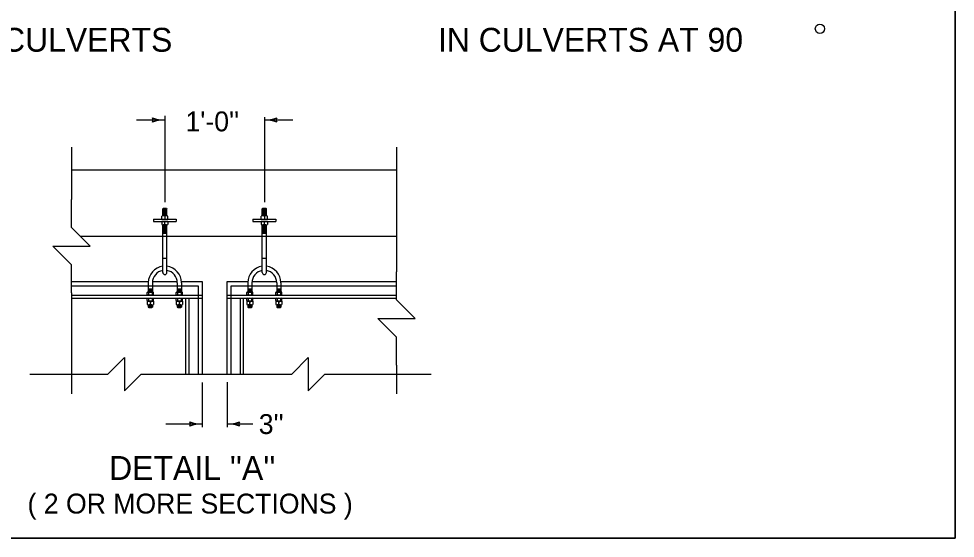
# Model space of a CAD drawing. Extents: x 1007 to 1035.5, y 1000.5 to 1021.5.
# Drawn here: x 1026.09 to 1035.5, y 1000.5 to 1005.72 of the extents above; entities that cross this region are included whole.
import ezdxf

# ---------------------------------------------------------------- set-up
doc = ezdxf.new("R2010")
doc.units = 0
for name, color, linetype in [('Level 1', 7, 'Continuous'), ('Level 10', 7, 'Continuous'), ('Level 11', 7, 'Continuous')]:
    doc.layers.add(name, color=color, linetype=linetype)

msp = doc.modelspace()

# ---------------------------------------------------------------- linework, layer by layer
at = {"layer": 'Level 1'}
for p, q in [((1027.2703, 1004.7053), (1027.5542, 1004.7053)), ((1027.5542, 1004.7487), (1027.5542, 1003.8775)), ((1028.5542, 1004.7337), (1028.5542, 1003.8775)), ((1028.5542, 1004.7053), (1028.8397, 1004.7053)), ((1026.616, 1004.4312), (1026.616, 1003.9064)), ((1029.8814, 1004.4312), (1029.8814, 1003.1783)), ((1026.616, 1004.2053), (1029.8814, 1004.2053)), ((1027.5333, 1003.8132), (1027.5385, 1003.8183)), ((1027.5333, 1003.8132), (1027.575, 1003.8132)), ((1027.5333, 1003.7437), (1027.5333, 1003.8132)), ((1027.5385, 1003.8183), (1027.5698, 1003.8183)), ((1027.5698, 1003.8183), (1027.575, 1003.8132)), ((1027.575, 1003.7437), (1027.575, 1003.8132)), ((1028.5333, 1003.8132), (1028.5385, 1003.8183)), ((1028.5333, 1003.8132), (1028.575, 1003.8132)), ((1028.5333, 1003.7437), (1028.5333, 1003.8132)), ((1028.5385, 1003.8183), (1028.5698, 1003.8183)), ((1028.5698, 1003.8183), (1028.575, 1003.8132)), ((1028.575, 1003.7437), (1028.575, 1003.8132)), ((1027.5229, 1003.7078), (1027.5229, 1003.739)), ((1027.5333, 1003.8079), (1027.575, 1003.8079)), ((1027.5333, 1003.7975), (1027.575, 1003.7975)), ((1027.5333, 1003.7871), (1027.575, 1003.7871)), ((1027.5333, 1003.7767), (1027.575, 1003.7767)), ((1027.5333, 1003.7663), (1027.575, 1003.7663)), ((1027.5333, 1003.7559), (1027.575, 1003.7559)), ((1027.5333, 1003.7455), (1027.575, 1003.7455)), ((1027.5385, 1003.8027), (1027.5698, 1003.8027)), ((1027.5385, 1003.7923), (1027.5698, 1003.7923)), ((1027.5385, 1003.7818), (1027.5698, 1003.7818)), ((1027.5385, 1003.7715), (1027.5698, 1003.7715)), ((1027.5385, 1003.7611), (1027.5698, 1003.7611)), ((1027.5385, 1003.7507), (1027.5698, 1003.7507)), ((1027.5386, 1003.7442), (1027.5698, 1003.7442)), ((1027.5542, 1003.739), (1027.5542, 1003.7078)), ((1027.5854, 1003.7078), (1027.5854, 1003.739)), ((1028.5229, 1003.7078), (1028.5229, 1003.739)), ((1028.5333, 1003.8079), (1028.575, 1003.8079)), ((1028.5333, 1003.7975), (1028.575, 1003.7975)), ((1028.5333, 1003.7871), (1028.575, 1003.7871)), ((1028.5333, 1003.7767), (1028.575, 1003.7767)), ((1028.5333, 1003.7663), (1028.575, 1003.7663)), ((1028.5333, 1003.7559), (1028.575, 1003.7559)), ((1028.5333, 1003.7455), (1028.575, 1003.7455)), ((1028.5385, 1003.8027), (1028.5698, 1003.8027)), ((1028.5385, 1003.7923), (1028.5698, 1003.7923)), ((1028.5385, 1003.7818), (1028.5698, 1003.7818)), ((1028.5385, 1003.7715), (1028.5698, 1003.7715)), ((1028.5385, 1003.7611), (1028.5698, 1003.7611)), ((1028.5385, 1003.7507), (1028.5698, 1003.7507)), ((1028.5386, 1003.7442), (1028.5698, 1003.7442)), ((1028.5542, 1003.739), (1028.5542, 1003.7078)), ((1028.5854, 1003.7078), (1028.5854, 1003.739)), ((1027.4396, 1003.7078), (1027.6688, 1003.7078)), ((1027.4396, 1003.7078), (1027.4396, 1003.6862)), ((1027.4396, 1003.6862), (1027.6688, 1003.6862)), ((1027.5229, 1003.7078), (1027.5854, 1003.7078)), ((1027.5854, 1003.6862), (1027.5229, 1003.6862)), ((1027.5229, 1003.6862), (1027.5229, 1003.6549)), ((1027.5333, 1003.1725), (1027.5333, 1003.6503)), ((1027.5333, 1003.6415), (1027.575, 1003.6415)), ((1027.5333, 1003.6311), (1027.575, 1003.6311)), ((1027.5698, 1003.6498), (1027.5385, 1003.6498)), ((1027.5385, 1003.6467), (1027.5698, 1003.6467)), ((1027.5385, 1003.6363), (1027.5698, 1003.6363)), ((1027.5385, 1003.6258), (1027.5698, 1003.6258)), ((1027.5542, 1003.6549), (1027.5542, 1003.6862)), ((1027.575, 1003.1725), (1027.575, 1003.6503)), ((1027.5854, 1003.6862), (1027.5854, 1003.6549)), ((1027.6688, 1003.7078), (1027.6688, 1003.6862)), ((1028.4396, 1003.7078), (1028.6688, 1003.7078)), ((1028.4396, 1003.7078), (1028.4396, 1003.6862)), ((1028.4396, 1003.6862), (1028.6688, 1003.6862)), ((1028.5229, 1003.7078), (1028.5854, 1003.7078)), ((1028.5854, 1003.6862), (1028.5229, 1003.6862)), ((1028.5229, 1003.6862), (1028.5229, 1003.6549)), ((1028.5333, 1003.1725), (1028.5333, 1003.6503)), ((1028.5333, 1003.6415), (1028.575, 1003.6415)), ((1028.5333, 1003.6311), (1028.575, 1003.6311)), ((1028.5698, 1003.6498), (1028.5385, 1003.6498)), ((1028.5385, 1003.6467), (1028.5698, 1003.6467)), ((1028.5385, 1003.6363), (1028.5698, 1003.6363)), ((1028.5385, 1003.6258), (1028.5698, 1003.6258)), ((1028.5542, 1003.6549), (1028.5542, 1003.6862)), ((1028.575, 1003.1725), (1028.575, 1003.6503)), ((1028.5854, 1003.6862), (1028.5854, 1003.6549)), ((1028.6688, 1003.7078), (1028.6688, 1003.6862)), ((1026.7025, 1003.5387), (1029.8814, 1003.5387)), ((1027.5333, 1003.6207), (1027.575, 1003.6207)), ((1027.5333, 1003.6103), (1027.575, 1003.6103)), ((1027.5333, 1003.5999), (1027.575, 1003.5999)), ((1027.5333, 1003.5895), (1027.575, 1003.5895)), ((1027.5333, 1003.5791), (1027.575, 1003.5791)), ((1027.5333, 1003.5683), (1027.575, 1003.5683)), ((1027.5385, 1003.6155), (1027.5698, 1003.6155)), ((1027.5385, 1003.6051), (1027.5698, 1003.6051)), ((1027.5385, 1003.5947), (1027.5698, 1003.5947)), ((1027.5385, 1003.5843), (1027.5698, 1003.5843)), ((1027.5385, 1003.5738), (1027.5698, 1003.5738)), ((1028.5333, 1003.6207), (1028.575, 1003.6207)), ((1028.5333, 1003.6103), (1028.575, 1003.6103)), ((1028.5333, 1003.5999), (1028.575, 1003.5999)), ((1028.5333, 1003.5895), (1028.575, 1003.5895)), ((1028.5333, 1003.5791), (1028.575, 1003.5791)), ((1028.5333, 1003.5683), (1028.575, 1003.5683)), ((1028.5385, 1003.6155), (1028.5698, 1003.6155)), ((1028.5385, 1003.6051), (1028.5698, 1003.6051)), ((1028.5385, 1003.5947), (1028.5698, 1003.5947)), ((1028.5385, 1003.5843), (1028.5698, 1003.5843)), ((1028.5385, 1003.5738), (1028.5698, 1003.5738)), ((1027.5333, 1003.3174), (1027.575, 1003.3174)), ((1028.5333, 1003.3174), (1028.575, 1003.3174)), ((1026.616, 1003.0803), (1027.3878, 1003.0803)), ((1027.3875, 1003.0693), (1027.3875, 1002.9747)), ((1027.4292, 1003.0693), (1027.4292, 1002.9747)), ((1027.4297, 1003.0803), (1027.6787, 1003.0803)), ((1027.6792, 1003.0693), (1027.6792, 1002.9747)), ((1027.7205, 1003.0803), (1027.9292, 1003.0803)), ((1027.7208, 1003.0693), (1027.7208, 1002.9756)), ((1027.9292, 1003.0803), (1027.9292, 1002.1492)), ((1028.1792, 1002.1492), (1028.1792, 1003.0803)), ((1028.1792, 1003.0803), (1028.3875, 1003.0803)), ((1028.3875, 1003.0693), (1028.3875, 1002.9747)), ((1028.4292, 1003.0803), (1028.6787, 1003.0803)), ((1028.4292, 1003.0693), (1028.4292, 1002.9747)), ((1028.6792, 1003.0693), (1028.6792, 1002.9747)), ((1028.7205, 1003.0803), (1029.8814, 1003.0803)), ((1028.7208, 1003.0693), (1028.7208, 1002.9756)), ((1026.616, 1003.0387), (1027.8875, 1003.0387)), ((1026.616, 1002.9688), (1026.616, 1001.9518)), ((1027.3771, 1002.9512), (1027.3771, 1002.9695)), ((1027.3836, 1002.9747), (1027.4331, 1002.9747)), ((1027.3875, 1003.0068), (1027.4292, 1003.0068)), ((1027.3875, 1002.9964), (1027.4292, 1002.9964)), ((1027.3875, 1002.986), (1027.4292, 1002.986)), ((1027.3875, 1002.9756), (1027.4292, 1002.9756)), ((1027.3901, 1002.9695), (1027.3901, 1002.9512)), ((1027.3927, 1003.0017), (1027.424, 1003.0017)), ((1027.3927, 1002.9913), (1027.424, 1002.9913)), ((1027.3927, 1002.9808), (1027.424, 1002.9808)), ((1027.4266, 1002.9695), (1027.4266, 1002.9512)), ((1027.4396, 1002.9512), (1027.4396, 1002.9695)), ((1027.6688, 1002.9512), (1027.6688, 1002.9695)), ((1027.6753, 1002.9747), (1027.7248, 1002.9747)), ((1027.6792, 1003.0068), (1027.7208, 1003.0068)), ((1027.6792, 1002.9964), (1027.7208, 1002.9964)), ((1027.6792, 1002.986), (1027.7208, 1002.986)), ((1027.6792, 1002.9756), (1027.7208, 1002.9756)), ((1027.6818, 1002.9695), (1027.6818, 1002.9512)), ((1027.6843, 1003.0017), (1027.7157, 1003.0017)), ((1027.6843, 1002.9913), (1027.7157, 1002.9913)), ((1027.6843, 1002.9808), (1027.7157, 1002.9808)), ((1027.7183, 1002.9695), (1027.7183, 1002.9512)), ((1027.7313, 1002.9512), (1027.7313, 1002.9695)), ((1027.8875, 1003.0387), (1027.8875, 1002.1492)), ((1028.2208, 1003.0387), (1029.8814, 1003.0387)), ((1028.2208, 1002.1492), (1028.2208, 1003.0387)), ((1028.3771, 1002.9512), (1028.3771, 1002.9695)), ((1028.3836, 1002.9747), (1028.4331, 1002.9747)), ((1028.3875, 1003.0068), (1028.4292, 1003.0068)), ((1028.3875, 1002.9964), (1028.4292, 1002.9964)), ((1028.3875, 1002.986), (1028.4292, 1002.986)), ((1028.3875, 1002.9756), (1028.4292, 1002.9756)), ((1028.3901, 1002.9695), (1028.3901, 1002.9512)), ((1028.3927, 1003.0017), (1028.424, 1003.0017)), ((1028.3927, 1002.9913), (1028.424, 1002.9913)), ((1028.3927, 1002.9808), (1028.424, 1002.9808)), ((1028.4266, 1002.9695), (1028.4266, 1002.9512)), ((1028.4396, 1002.9512), (1028.4396, 1002.9695)), ((1028.6688, 1002.9512), (1028.6688, 1002.9695)), ((1028.6753, 1002.9747), (1028.7248, 1002.9747)), ((1028.6792, 1003.0068), (1028.7208, 1003.0068)), ((1028.6792, 1002.9964), (1028.7208, 1002.9964)), ((1028.6792, 1002.986), (1028.7208, 1002.986)), ((1028.6792, 1002.9756), (1028.7208, 1002.9756)), ((1028.6818, 1002.9695), (1028.6818, 1002.9512)), ((1028.6843, 1003.0017), (1028.7157, 1003.0017)), ((1028.6843, 1002.9913), (1028.7157, 1002.9913)), ((1028.6843, 1002.9808), (1028.7157, 1002.9808)), ((1028.7183, 1002.9695), (1028.7183, 1002.9512)), ((1028.7313, 1002.9512), (1028.7313, 1002.9695)), ((1026.616, 1002.9449), (1027.9292, 1002.9449)), ((1026.616, 1002.9137), (1027.9292, 1002.9137)), ((1027.3771, 1002.889), (1027.3771, 1002.9073)), ((1027.4396, 1002.8828), (1027.3771, 1002.8828)), ((1027.3771, 1002.8828), (1027.3771, 1002.8516)), ((1027.3836, 1002.946), (1027.4331, 1002.946)), ((1027.3836, 1002.9125), (1027.4331, 1002.9125)), ((1027.3836, 1002.8838), (1027.4331, 1002.8838)), ((1027.3901, 1002.9073), (1027.3901, 1002.889)), ((1027.4083, 1002.8838), (1027.4083, 1002.865)), ((1027.4083, 1002.8516), (1027.4083, 1002.8828)), ((1027.4266, 1002.9073), (1027.4266, 1002.889)), ((1027.4396, 1002.889), (1027.4396, 1002.9073)), ((1027.4396, 1002.8828), (1027.4396, 1002.8516)), ((1027.6688, 1002.889), (1027.6688, 1002.9073)), ((1027.7313, 1002.8828), (1027.6688, 1002.8828)), ((1027.6688, 1002.8828), (1027.6688, 1002.8516)), ((1027.6753, 1002.946), (1027.7248, 1002.946)), ((1027.6753, 1002.9125), (1027.7248, 1002.9125)), ((1027.6753, 1002.8838), (1027.7248, 1002.8838)), ((1027.6818, 1002.9073), (1027.6818, 1002.889)), ((1027.7, 1002.8838), (1027.7, 1002.865)), ((1027.7, 1002.8516), (1027.7, 1002.8828)), ((1027.7183, 1002.9073), (1027.7183, 1002.889)), ((1027.7313, 1002.889), (1027.7313, 1002.9073)), ((1027.7313, 1002.8828), (1027.7313, 1002.8516)), ((1027.7625, 1002.9137), (1027.7625, 1002.1492)), ((1027.7938, 1002.9137), (1027.7938, 1002.1492)), ((1028.1792, 1002.9449), (1029.8814, 1002.9449)), ((1028.1792, 1002.9137), (1029.8814, 1002.9137)), ((1028.3146, 1002.1492), (1028.3146, 1002.9137)), ((1028.3458, 1002.1492), (1028.3458, 1002.9137)), ((1028.3771, 1002.889), (1028.3771, 1002.9073)), ((1028.4396, 1002.8828), (1028.3771, 1002.8828)), ((1028.3771, 1002.8828), (1028.3771, 1002.8516)), ((1028.3836, 1002.946), (1028.4331, 1002.946)), ((1028.3836, 1002.9125), (1028.4331, 1002.9125)), ((1028.3836, 1002.8838), (1028.4331, 1002.8838)), ((1028.3901, 1002.9073), (1028.3901, 1002.889)), ((1028.4083, 1002.8838), (1028.4083, 1002.865)), ((1028.4083, 1002.8516), (1028.4083, 1002.8828)), ((1028.4266, 1002.9073), (1028.4266, 1002.889)), ((1028.4396, 1002.889), (1028.4396, 1002.9073)), ((1028.4396, 1002.8828), (1028.4396, 1002.8516)), ((1028.6688, 1002.889), (1028.6688, 1002.9073)), ((1028.7313, 1002.8828), (1028.6688, 1002.8828)), ((1028.6688, 1002.8828), (1028.6688, 1002.8516)), ((1028.6753, 1002.946), (1028.7248, 1002.946)), ((1028.6753, 1002.9125), (1028.7248, 1002.9125)), ((1028.6753, 1002.8838), (1028.7248, 1002.8838)), ((1028.6818, 1002.9073), (1028.6818, 1002.889)), ((1028.7, 1002.8838), (1028.7, 1002.865)), ((1028.7, 1002.8516), (1028.7, 1002.8828)), ((1028.7183, 1002.9073), (1028.7183, 1002.889)), ((1028.7313, 1002.889), (1028.7313, 1002.9073)), ((1028.7313, 1002.8828), (1028.7313, 1002.8516)), ((1027.3875, 1002.8469), (1027.3875, 1002.8245)), ((1027.3875, 1002.8402), (1027.4292, 1002.8402)), ((1027.3875, 1002.8298), (1027.4292, 1002.8298)), ((1027.3875, 1002.8245), (1027.3927, 1002.8193)), ((1027.3875, 1002.8245), (1027.4292, 1002.8245)), ((1027.4239, 1002.8464), (1027.3927, 1002.8464)), ((1027.3927, 1002.8454), (1027.424, 1002.8454)), ((1027.3927, 1002.835), (1027.424, 1002.835)), ((1027.3927, 1002.8193), (1027.424, 1002.8193)), ((1027.424, 1002.8193), (1027.4292, 1002.8245)), ((1027.4292, 1002.8469), (1027.4292, 1002.8245)), ((1027.6792, 1002.8469), (1027.6792, 1002.8245)), ((1027.6792, 1002.8402), (1027.7208, 1002.8402)), ((1027.6792, 1002.8398), (1027.6792, 1002.8245)), ((1027.6792, 1002.8298), (1027.7208, 1002.8298)), ((1027.6792, 1002.8245), (1027.6843, 1002.8193)), ((1027.6792, 1002.8245), (1027.7208, 1002.8245)), ((1027.7156, 1002.8464), (1027.6843, 1002.8464)), ((1027.6843, 1002.8454), (1027.7157, 1002.8454)), ((1027.6843, 1002.835), (1027.7157, 1002.835)), ((1027.6843, 1002.8193), (1027.7157, 1002.8193)), ((1027.7157, 1002.8193), (1027.7208, 1002.8245)), ((1027.7208, 1002.8469), (1027.7208, 1002.8245)), ((1027.7208, 1002.8418), (1027.7208, 1002.8245)), ((1028.3875, 1002.8469), (1028.3875, 1002.8245)), ((1028.3875, 1002.8402), (1028.4292, 1002.8402)), ((1028.3875, 1002.8298), (1028.4292, 1002.8298)), ((1028.3875, 1002.8245), (1028.3927, 1002.8193)), ((1028.3875, 1002.8245), (1028.4292, 1002.8245)), ((1028.4239, 1002.8464), (1028.3927, 1002.8464)), ((1028.3927, 1002.8454), (1028.424, 1002.8454)), ((1028.3927, 1002.835), (1028.424, 1002.835)), ((1028.3927, 1002.8193), (1028.424, 1002.8193)), ((1028.424, 1002.8193), (1028.4292, 1002.8245)), ((1028.4292, 1002.8469), (1028.4292, 1002.8245)), ((1028.6792, 1002.8469), (1028.6792, 1002.8245)), ((1028.6792, 1002.8402), (1028.7208, 1002.8402)), ((1028.6792, 1002.8398), (1028.6792, 1002.8245)), ((1028.6792, 1002.8298), (1028.7208, 1002.8298)), ((1028.6792, 1002.8245), (1028.6843, 1002.8193)), ((1028.6792, 1002.8245), (1028.7208, 1002.8245)), ((1028.7156, 1002.8464), (1028.6843, 1002.8464)), ((1028.6843, 1002.8454), (1028.7157, 1002.8454)), ((1028.6843, 1002.835), (1028.7157, 1002.835)), ((1028.6843, 1002.8193), (1028.7157, 1002.8193)), ((1028.7157, 1002.8193), (1028.7208, 1002.8245)), ((1028.7208, 1002.8469), (1028.7208, 1002.8245)), ((1028.7208, 1002.8418), (1028.7208, 1002.8245)), ((1029.8814, 1002.2407), (1029.8814, 1001.9518)), ((1026.1967, 1002.1492), (1026.7311, 1002.1492)), ((1027.5644, 1002.1492), (1028.5798, 1002.1492)), ((1029.4131, 1002.1492), (1030.231, 1002.1492)), ((1027.9292, 1002.0662), (1027.9292, 1001.6154)), ((1028.1792, 1002.0703), (1028.1792, 1001.6154)), ((1027.5644, 1001.6492), (1027.9292, 1001.6492)), ((1028.1792, 1001.6492), (1028.4385, 1001.6492))]:
    msp.add_line(p, q, dxfattribs=at)
for points in [[(1026.616, 1002.9688), (1026.616, 1003.2501), (1026.4285, 1003.4377), (1026.8035, 1003.4377), (1026.616, 1003.6252), (1026.616, 1003.9064)], [(1029.8814, 1002.2407), (1029.8814, 1002.5219), (1029.6939, 1002.7095), (1030.0689, 1002.7095), (1029.8814, 1002.897), (1029.8814, 1003.1783)], [(1026.7311, 1002.1492), (1026.9811, 1002.1492), (1027.1478, 1002.3158), (1027.1478, 1001.9824), (1027.3144, 1002.1492), (1027.5644, 1002.1492)], [(1028.5798, 1002.1492), (1028.8298, 1002.1492), (1028.9964, 1002.3158), (1028.9964, 1001.9824), (1029.1631, 1002.1492), (1029.4131, 1002.1492)]]:
    msp.add_lwpolyline(points, dxfattribs=at)
msp.add_circle((1034.1392, 1005.6223), 0.0462, dxfattribs=at)
for centre, radius, start, end in [((1027.4055, 1004.7054), 0.0313, 318.7746, 40.89129), ((1027.5542, 1004.3144), 0.3909, 90, 108.66878), ((1027.5542, 1005.0963), 0.3909, 251.34716, 269.99389), ((1027.5542, 1004.3144), 0.3909, 89.98778, 90), ((1028.5542, 1005.0963), 0.3909, 269.98778, 270), ((1028.5542, 1005.0963), 0.3909, 270, 288.66878), ((1028.5542, 1004.3144), 0.3909, 71.34716, 89.99389), ((1028.7028, 1004.7053), 0.0313, 138.7746, 220.89129), ((1027.5385, 1003.718), 0.0262, 53.40512, 126.59488), ((1027.5698, 1003.718), 0.0262, 53.40512, 126.59488), ((1028.5385, 1003.718), 0.0262, 53.40512, 126.59488), ((1028.5698, 1003.718), 0.0262, 53.40512, 126.59488), ((1027.5385, 1003.676), 0.0262, 233.40512, 306.59488), ((1027.5698, 1003.676), 0.0262, 233.40512, 306.59488), ((1028.5385, 1003.676), 0.0262, 233.40512, 306.59488), ((1028.5698, 1003.676), 0.0262, 233.40512, 306.59488), ((1027.5542, 1003.0693), 0.1667, 97.18076, 180), ((1027.5542, 1003.0693), 0.125, 99.59407, 180), ((1027.5542, 1003.1725), 0.0208, 180, 0), ((1027.5542, 1003.0693), 0.1667, 0, 82.81924), ((1027.5542, 1003.0693), 0.125, 0, 80.40593), ((1028.5542, 1003.0693), 0.1667, 97.18076, 180), ((1028.5542, 1003.0693), 0.125, 99.59407, 180), ((1028.5542, 1003.1725), 0.0208, 180, 0), ((1028.5542, 1003.0693), 0.1667, 0, 82.81924), ((1028.5542, 1003.0693), 0.125, 0, 80.40593), ((1027.3836, 1002.968), 0.00667, 13.03972, 166.9604), ((1027.4083, 1002.9399), 0.0348, 58.38525, 121.61475), ((1027.4331, 1002.968), 0.00667, 13.03961, 166.9604), ((1027.6753, 1002.968), 0.00667, 13.03972, 166.9604), ((1027.7, 1002.9399), 0.0348, 58.38525, 121.61475), ((1027.7248, 1002.968), 0.00667, 13.03961, 166.9604), ((1028.3836, 1002.968), 0.00667, 13.03972, 166.9604), ((1028.4083, 1002.9399), 0.0348, 58.38525, 121.61475), ((1028.4331, 1002.968), 0.00667, 13.03961, 166.9604), ((1028.6753, 1002.968), 0.00667, 13.03972, 166.9604), ((1028.7, 1002.9399), 0.0348, 58.38525, 121.61475), ((1028.7248, 1002.968), 0.00667, 13.03961, 166.9604), ((1027.3836, 1002.9527), 0.00667, 193.0396, 346.96028), ((1027.3836, 1002.9058), 0.00667, 13.03972, 166.9604), ((1027.3836, 1002.8905), 0.00667, 193.0396, 346.96028), ((1027.4083, 1002.9808), 0.0348, 238.38525, 301.61475), ((1027.4083, 1002.8777), 0.0348, 58.38525, 121.61475), ((1027.4083, 1002.9186), 0.0348, 238.38525, 301.61475), ((1027.4331, 1002.9527), 0.00667, 193.0396, 346.96039), ((1027.4331, 1002.9058), 0.00667, 13.03961, 166.9604), ((1027.4331, 1002.8905), 0.00667, 193.0396, 346.96039), ((1027.6753, 1002.9527), 0.00667, 193.0396, 346.96028), ((1027.6753, 1002.9058), 0.00667, 13.03972, 166.9604), ((1027.6753, 1002.8905), 0.00667, 193.0396, 346.96028), ((1027.7, 1002.9808), 0.0348, 238.38525, 301.61475), ((1027.7, 1002.8777), 0.0348, 58.38525, 121.61475), ((1027.7, 1002.9186), 0.0348, 238.38525, 301.61475), ((1027.7248, 1002.9527), 0.00667, 193.0396, 346.96039), ((1027.7248, 1002.9058), 0.00667, 13.03961, 166.9604), ((1027.7248, 1002.8905), 0.00667, 193.0396, 346.96039), ((1028.3836, 1002.9527), 0.00667, 193.0396, 346.96028), ((1028.3836, 1002.9058), 0.00667, 13.03972, 166.9604), ((1028.3836, 1002.8905), 0.00667, 193.0396, 346.96028), ((1028.4083, 1002.9808), 0.0348, 238.38525, 301.61475), ((1028.4083, 1002.8777), 0.0348, 58.38525, 121.61475), ((1028.4083, 1002.9186), 0.0348, 238.38525, 301.61475), ((1028.4331, 1002.9527), 0.00667, 193.0396, 346.96039), ((1028.4331, 1002.9058), 0.00667, 13.03961, 166.9604), ((1028.4331, 1002.8905), 0.00667, 193.0396, 346.96039), ((1028.6753, 1002.9527), 0.00667, 193.0396, 346.96028), ((1028.6753, 1002.9058), 0.00667, 13.03972, 166.9604), ((1028.6753, 1002.8905), 0.00667, 193.0396, 346.96028), ((1028.7, 1002.9808), 0.0348, 238.38525, 301.61475), ((1028.7, 1002.8777), 0.0348, 58.38525, 121.61475), ((1028.7, 1002.9186), 0.0348, 238.38525, 301.61475), ((1028.7248, 1002.9527), 0.00667, 193.0396, 346.96039), ((1028.7248, 1002.9058), 0.00667, 13.03961, 166.9604), ((1028.7248, 1002.8905), 0.00667, 193.0396, 346.96039), ((1027.3927, 1002.8726), 0.0262, 233.40512, 306.59488), ((1027.424, 1002.8726), 0.0262, 233.40512, 306.59488), ((1027.6844, 1002.8726), 0.0262, 233.40512, 306.59488), ((1027.7156, 1002.8726), 0.0262, 233.40512, 306.59488), ((1028.3927, 1002.8726), 0.0262, 233.40512, 306.59488), ((1028.424, 1002.8726), 0.0262, 233.40512, 306.59488), ((1028.6844, 1002.8726), 0.0262, 233.40512, 306.59488), ((1028.7156, 1002.8726), 0.0262, 233.40512, 306.59488), ((1027.7805, 1001.6492), 0.0313, 318.7746, 40.89129), ((1027.9292, 1001.2582), 0.3909, 90, 108.66878), ((1027.9292, 1002.0401), 0.3909, 251.34716, 269.99389), ((1027.9292, 1001.2582), 0.3909, 89.98778, 90), ((1028.1792, 1002.0401), 0.3909, 269.98778, 270), ((1028.1792, 1002.0401), 0.3909, 270, 288.66878), ((1028.1792, 1001.2582), 0.3909, 71.34716, 89.99389), ((1028.3278, 1001.6491), 0.0313, 138.7746, 220.89129)]:
    msp.add_arc(centre, radius, start, end, dxfattribs=at)
at = {"layer": 'Level 10'}
for p, q in [((1035.5, 1021.5), (1035.5, 1000.5)), ((1035.5, 1000.5), (1007, 1000.5))]:
    msp.add_line(p, q, dxfattribs=at)
at = {"layer": 'Level 11'}
msp.add_lwpolyline([(1007, 1000.5), (1035.5, 1000.5), (1035.5, 1021.5), (1007, 1021.5)], close=True, dxfattribs=at)

# ---------------------------------------------------------------- texts
at = {"layer": 'Level 1'}
for s, height, p in [('IN SKEWED CULVERTS', 0.24, (1024.0271, 1005.3918)), ('IN CULVERTS AT 90', 0.24, (1030.2994, 1005.3918)), ("1'-0''", 0.2, (1027.7614, 1004.5912)), ("3''", 0.2, (1028.498, 1001.548)), ("DETAIL ''A''", 0.24, (1026.994, 1001.0868)), ('( 2 OR MORE SECTIONS )', 0.2, (1026.1738, 1000.7488))]:
    msp.add_text(s, height=height, dxfattribs=at).set_placement(p)

doc.saveas('drawing.dxf')
